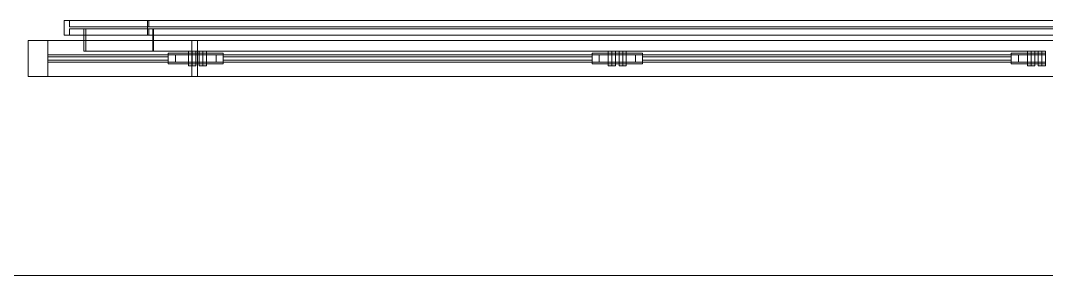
# Model space of a CAD drawing. Header units: millimetres. Extents: x 35540 to 832230, y -10956 to 416550.
# Drawn here: x 136416 to 139257, y 33857 to 34562 of the extents above; entities that cross this region are included whole.
import ezdxf

# ---------------------------------------------------------------- set-up
doc = ezdxf.new("R2010")
doc.units = ezdxf.units.MM
doc.layers.add('A-FLOR', color=192, linetype='Continuous', lineweight=5)
doc.layers.add('A-GENM', color=13, linetype='Continuous', lineweight=5)

# ---------------------------------------------------------------- blocks, each defined once
blk = doc.blocks.new('DLN_G_F STAIR RAILING - DLN_G_F STAIR RAILING-12831828-1_F U_F_A_')
at = {"layer": 'A-GENM'}
for p, q in [((-50, 2044.1), (-50, -1455.7)), ((-50, -1470.9), (-50, 2028.9)), ((50, -1455.7), (50, 2044.1)), ((50, 2028.9), (50, -1470.9)), ((-105, -1594.4), (-105, 1905.4)), ((-105, 1905.4), (-105, -1590.2)), ((-87.5, 1922), (-87.5, -1577.8)), ((-87.5, -1590.2), (-87.5, 1905.4)), ((-82.5, -1579.2), (-82.5, 1920.6)), ((-82.5, 1905.4), (-82.5, -1590.2)), ((-65, -1590.2), (-65, 1905.4)), ((-65, 1905.4), (-65, -1594.4)), ((-20, 872.9), (-20, 892.9)), ((-20, 892.9), (-20, 882.9)), ((20, 892.9), (-20, 892.9)), ((-20, 892.9), (20, 892.9)), ((-20, 872.9), (-20, 892.9)), ((-20, 892.9), (-20, 872.9)), ((-20, 882.9), (-20, 872.9)), ((-20, 882.9), (20, 882.9)), ((-15, 892.9), (-15, 872.9)), ((-15, 872.9), (-15, 892.9)), ((-15, 892.9), (-15, 872.9)), ((-15, 872.9), (-15, 892.9)), ((-10, 892.9), (-10, 872.9)), ((-10, 872.9), (-10, 892.9)), ((-10, 892.9), (-10, 872.9)), ((-10, 872.9), (-10, 892.9)), ((-10, 882.9), (10, 882.9)), ((10, 892.9), (10, 872.9)), ((10, 872.9), (10, 892.9)), ((10, 892.9), (10, 872.9)), ((10, 872.9), (10, 892.9)), ((15, 892.9), (15, 872.9)), ((15, 872.9), (15, 892.9)), ((15, 892.9), (15, 872.9)), ((15, 872.9), (15, 892.9)), ((20, 882.9), (20, 892.9)), ((20, 892.9), (20, 872.9)), ((20, 872.9), (20, 882.9)), ((-20, 872.9), (20, 872.9)), ((-20, 862.9), (-20, 872.9)), ((-20, 872.9), (-20, 862.9)), ((-20, 862.9), (-20, 852.9)), ((-20, 842.9), (-20, 862.9)), ((-20, 862.9), (20, 862.9)), ((-20, 842.9), (-20, 862.9)), ((-20, 862.9), (-20, 842.9)), ((-20, 852.9), (-20, 842.9)), ((20, 852.9), (-20, 852.9)), ((-15, 872.9), (-15, 862.9)), ((-15, 862.9), (-15, 872.9)), ((-15, 872.9), (-15, 862.9)), ((-15, 862.9), (-15, 872.9)), ((-15, 862.9), (-15, 842.9)), ((-15, 842.9), (-15, 862.9)), ((-15, 862.9), (-15, 842.9)), ((-15, 842.9), (-15, 862.9)), ((-10, 872.9), (-10, 862.9)), ((-10, 862.9), (-10, 872.9)), ((-10, 872.9), (-10, 862.9)), ((-10, 862.9), (-10, 872.9)), ((-10, 872.9), (10, 872.9)), ((-10, 862.9), (-10, 842.9)), ((-10, 842.9), (-10, 862.9)), ((-10, 862.9), (-10, 842.9)), ((-10, 842.9), (-10, 862.9)), ((10, 862.9), (-10, 862.9)), ((-10, 852.9), (10, 852.9)), ((10, 872.9), (10, 862.9)), ((10, 862.9), (10, 872.9)), ((10, 872.9), (10, 862.9)), ((10, 862.9), (10, 872.9)), ((10, 862.9), (10, 842.9)), ((10, 842.9), (10, 862.9)), ((10, 862.9), (10, 842.9)), ((10, 842.9), (10, 862.9)), ((15, 872.9), (15, 862.9)), ((15, 862.9), (15, 872.9)), ((15, 872.9), (15, 862.9)), ((15, 862.9), (15, 872.9)), ((15, 862.9), (15, 842.9)), ((15, 842.9), (15, 862.9)), ((15, 862.9), (15, 842.9)), ((15, 842.9), (15, 862.9)), ((20, 862.9), (20, 842.9)), ((20, 852.9), (20, 862.9)), ((20, 842.9), (20, 852.9)), ((-20, 842.9), (20, 842.9)), ((-20, 842.9), (20, 842.9)), ((-20, -268.1), (-20, 842.9)), ((-20, 842.9), (-20, -268.1)), ((-15, 842.9), (-15, 797.9)), ((-15, 797.9), (-15, 842.9)), ((-15, 842.9), (-15, 797.9)), ((-15, 797.9), (-15, 842.9)), ((-10, 842.9), (-10, 817.9)), ((-10, 817.9), (-10, 842.9)), ((-10, 842.9), (-10, 817.9)), ((-10, 817.9), (-10, 842.9)), ((10, 842.9), (10, 817.9)), ((10, 817.9), (10, 842.9)), ((10, 842.9), (10, 817.9)), ((10, 817.9), (10, 842.9)), ((15, 842.9), (15, 797.9)), ((15, 797.9), (15, 842.9)), ((15, 842.9), (15, 797.9)), ((15, 797.9), (15, 842.9)), ((-15, 797.9), (-10, 797.9)), ((-15, 797.9), (-10, 797.9)), ((-15, 797.9), (-10, 797.9)), ((-15, 797.9), (-10, 797.9)), ((-10, 817.9), (-10, 797.9)), ((-10, 797.9), (-10, 817.9)), ((-10, 817.9), (-10, 797.9)), ((-10, 797.9), (-10, 817.9)), ((-10, 817.9), (-10, 797.9)), ((-10, -243.1), (-10, 817.9)), ((10, 817.9), (-10, 817.9)), ((-10, 817.9), (10, 817.9)), ((-10, 797.9), (-10, -223.1)), ((-10, 797.9), (-10, -223.1)), ((-10, -223.1), (-10, 797.9)), ((-10, 797.9), (10, 797.9)), ((-5, -223.1), (-5, 797.9)), ((-5, 797.9), (-5, -223.1)), ((-5, 797.9), (5, 797.9)), ((-5, 797.9), (5, 797.9)), ((5, 797.9), (-5, 797.9)), ((5, -223.1), (5, 797.9)), ((5, 797.9), (5, -223.1)), ((10, 817.9), (10, 797.9)), ((10, 797.9), (10, 817.9)), ((10, 817.9), (10, 797.9)), ((10, 797.9), (10, 817.9)), ((10, 817.9), (10, -243.1)), ((10, 797.9), (10, 817.9)), ((10, 797.9), (15, 797.9)), ((10, 797.9), (15, 797.9)), ((10, 797.9), (15, 797.9)), ((10, 797.9), (15, 797.9)), ((10, -223.1), (10, 797.9)), ((10, 797.9), (10, -223.1)), ((10, -223.1), (10, 797.9)), ((-15, -223.1), (-15, -268.1)), ((-15, -268.1), (-15, -223.1)), ((-15, -223.1), (-15, -268.1)), ((-15, -268.1), (-15, -223.1)), ((-10, -223.1), (-15, -223.1)), ((-15, -223.1), (-10, -223.1)), ((-10, -223.1), (-15, -223.1)), ((-15, -223.1), (-10, -223.1)), ((-10, -223.1), (-10, -243.1)), ((-10, -243.1), (-10, -223.1)), ((-10, -223.1), (-10, -243.1)), ((-10, -243.1), (-10, -223.1)), ((-10, -223.1), (-10, -243.1)), ((10, -223.1), (-10, -223.1)), ((5, -223.1), (-5, -223.1)), ((-5, -223.1), (5, -223.1)), ((-5, -223.1), (5, -223.1)), ((10, -223.1), (10, -243.1)), ((10, -243.1), (10, -223.1)), ((10, -223.1), (10, -243.1)), ((10, -243.1), (10, -223.1)), ((15, -223.1), (10, -223.1)), ((10, -223.1), (15, -223.1)), ((15, -223.1), (10, -223.1)), ((10, -223.1), (15, -223.1)), ((10, -243.1), (10, -223.1)), ((15, -223.1), (15, -268.1)), ((15, -268.1), (15, -223.1)), ((15, -223.1), (15, -268.1)), ((15, -268.1), (15, -223.1)), ((-10, -243.1), (-10, -268.1)), ((-10, -268.1), (-10, -243.1)), ((-10, -243.1), (-10, -268.1)), ((-10, -268.1), (-10, -243.1)), ((10, -243.1), (-10, -243.1)), ((-10, -243.1), (10, -243.1)), ((10, -243.1), (10, -268.1)), ((10, -268.1), (10, -243.1)), ((10, -243.1), (10, -268.1)), ((10, -268.1), (10, -243.1)), ((-20, -288.1), (-20, -268.1)), ((-20, -268.1), (-20, -278.1)), ((20, -268.1), (-20, -268.1)), ((-20, -268.1), (20, -268.1)), ((-20, -288.1), (-20, -268.1)), ((-20, -268.1), (-20, -288.1)), ((-20, -278.1), (-20, -288.1)), ((-20, -278.1), (20, -278.1)), ((-15, -268.1), (-15, -288.1)), ((-15, -288.1), (-15, -268.1)), ((-15, -268.1), (-15, -288.1)), ((-15, -288.1), (-15, -268.1)), ((-10, -268.1), (-10, -288.1)), ((-10, -288.1), (-10, -268.1)), ((-10, -268.1), (-10, -288.1)), ((-10, -288.1), (-10, -268.1)), ((-10, -278.1), (10, -278.1)), ((10, -268.1), (10, -288.1)), ((10, -288.1), (10, -268.1)), ((10, -268.1), (10, -288.1)), ((10, -288.1), (10, -268.1)), ((15, -268.1), (15, -288.1)), ((15, -288.1), (15, -268.1)), ((15, -268.1), (15, -288.1)), ((15, -288.1), (15, -268.1)), ((20, -278.1), (20, -268.1)), ((20, -268.1), (20, -288.1)), ((20, -288.1), (20, -278.1)), ((-20, -288.1), (20, -288.1)), ((-20, -298.1), (-20, -288.1)), ((-20, -288.1), (-20, -298.1)), ((-20, -298.1), (-20, -308.1)), ((-20, -318.1), (-20, -298.1)), ((-20, -298.1), (20, -298.1)), ((-20, -318.1), (-20, -298.1)), ((-20, -298.1), (-20, -318.1)), ((-20, -308.1), (-20, -318.1)), ((20, -308.1), (-20, -308.1)), ((-15, -288.1), (-15, -298.1)), ((-15, -298.1), (-15, -288.1)), ((-15, -288.1), (-15, -298.1)), ((-15, -298.1), (-15, -288.1)), ((-15, -298.1), (-15, -318.1)), ((-15, -318.1), (-15, -298.1)), ((-15, -298.1), (-15, -318.1)), ((-15, -318.1), (-15, -298.1)), ((-10, -288.1), (-10, -298.1)), ((-10, -298.1), (-10, -288.1)), ((-10, -288.1), (-10, -298.1)), ((-10, -298.1), (-10, -288.1)), ((-10, -288.1), (10, -288.1)), ((-10, -298.1), (-10, -318.1)), ((-10, -318.1), (-10, -298.1)), ((-10, -298.1), (-10, -318.1)), ((-10, -318.1), (-10, -298.1)), ((10, -298.1), (-10, -298.1)), ((-10, -308.1), (10, -308.1)), ((10, -288.1), (10, -298.1)), ((10, -298.1), (10, -288.1)), ((10, -288.1), (10, -298.1)), ((10, -298.1), (10, -288.1)), ((10, -298.1), (10, -318.1)), ((10, -318.1), (10, -298.1)), ((10, -298.1), (10, -318.1)), ((10, -318.1), (10, -298.1)), ((15, -288.1), (15, -298.1)), ((15, -298.1), (15, -288.1)), ((15, -288.1), (15, -298.1)), ((15, -298.1), (15, -288.1)), ((15, -298.1), (15, -318.1)), ((15, -318.1), (15, -298.1)), ((15, -298.1), (15, -318.1)), ((15, -318.1), (15, -298.1)), ((20, -298.1), (20, -318.1)), ((20, -308.1), (20, -298.1)), ((20, -318.1), (20, -308.1)), ((-20, -318.1), (20, -318.1)), ((-20, -318.1), (20, -318.1)), ((-20, -1430.7), (-20, -318.1)), ((-20, -318.1), (-20, -1430.7)), ((-15, -318.1), (-15, -363.1)), ((-15, -363.1), (-15, -318.1)), ((-15, -318.1), (-15, -363.1)), ((-15, -363.1), (-15, -318.1)), ((-10, -318.1), (-10, -343.1)), ((-10, -343.1), (-10, -318.1)), ((-10, -318.1), (-10, -343.1)), ((-10, -343.1), (-10, -318.1)), ((10, -318.1), (10, -343.1)), ((10, -343.1), (10, -318.1)), ((10, -318.1), (10, -343.1)), ((10, -343.1), (10, -318.1)), ((15, -318.1), (15, -363.1)), ((15, -363.1), (15, -318.1)), ((15, -318.1), (15, -363.1)), ((15, -363.1), (15, -318.1)), ((-15, -363.1), (-10, -363.1)), ((-15, -363.1), (-10, -363.1)), ((-15, -363.1), (-10, -363.1)), ((-15, -363.1), (-10, -363.1)), ((-10, -343.1), (-10, -363.1)), ((-10, -363.1), (-10, -343.1)), ((-10, -343.1), (-10, -363.1)), ((-10, -363.1), (-10, -343.1)), ((-10, -343.1), (-10, -363.1)), ((-10, -1404.1), (-10, -343.1)), ((10, -343.1), (-10, -343.1)), ((-10, -343.1), (10, -343.1)), ((-10, -363.1), (-10, -1384.1)), ((-10, -1384.1), (-10, -363.1)), ((-10, -363.1), (-10, -1384.1)), ((-10, -363.1), (10, -363.1)), ((-5, -1384.1), (-5, -363.1)), ((-5, -363.1), (-5, -1384.1)), ((-5, -363.1), (5, -363.1)), ((-5, -363.1), (5, -363.1)), ((5, -363.1), (-5, -363.1)), ((5, -1384.1), (5, -363.1)), ((5, -363.1), (5, -1384.1)), ((10, -343.1), (10, -363.1)), ((10, -363.1), (10, -343.1)), ((10, -343.1), (10, -363.1)), ((10, -363.1), (10, -343.1)), ((10, -343.1), (10, -1404.1)), ((10, -363.1), (10, -343.1)), ((10, -363.1), (15, -363.1)), ((10, -363.1), (15, -363.1)), ((10, -363.1), (15, -363.1)), ((10, -363.1), (15, -363.1)), ((10, -1384.1), (10, -363.1)), ((10, -1384.1), (10, -363.1)), ((10, -363.1), (10, -1384.1)), ((-15, -1384.1), (-15, -1430.7)), ((-15, -1430.7), (-15, -1384.1)), ((-15, -1384.1), (-15, -1430.7)), ((-15, -1430.7), (-15, -1384.1)), ((-10, -1384.1), (-15, -1384.1)), ((-15, -1384.1), (-10, -1384.1)), ((-10, -1384.1), (-15, -1384.1)), ((-15, -1384.1), (-10, -1384.1)), ((-10, -1384.1), (-10, -1404.1)), ((-10, -1404.1), (-10, -1384.1)), ((-10, -1384.1), (-10, -1404.1)), ((-10, -1404.1), (-10, -1384.1)), ((-10, -1384.1), (-10, -1404.1)), ((-10, -1384.1), (10, -1384.1)), ((5, -1384.1), (-5, -1384.1)), ((-5, -1384.1), (5, -1384.1)), ((-5, -1384.1), (5, -1384.1)), ((10, -1384.1), (10, -1404.1)), ((10, -1404.1), (10, -1384.1)), ((10, -1384.1), (10, -1404.1)), ((10, -1404.1), (10, -1384.1)), ((15, -1384.1), (10, -1384.1)), ((10, -1384.1), (15, -1384.1)), ((15, -1384.1), (10, -1384.1)), ((10, -1384.1), (15, -1384.1)), ((10, -1404.1), (10, -1384.1)), ((15, -1384.1), (15, -1430.7)), ((15, -1430.7), (15, -1384.1)), ((15, -1384.1), (15, -1430.7)), ((15, -1430.7), (15, -1384.1)), ((-10, -1404.1), (-10, -1430.7)), ((-10, -1430.7), (-10, -1404.1)), ((-10, -1404.1), (-10, -1430.7)), ((-10, -1430.7), (-10, -1404.1)), ((10, -1404.1), (-10, -1404.1)), ((-10, -1404.1), (10, -1404.1)), ((10, -1404.1), (10, -1430.7)), ((10, -1430.7), (10, -1404.1)), ((10, -1404.1), (10, -1430.7)), ((10, -1430.7), (10, -1404.1)), ((-20, -1450.7), (-20, -1430.7)), ((-20, -1430.7), (-20, -1440.7)), ((20, -1430.7), (-20, -1430.7)), ((-20, -1430.7), (20, -1430.7)), ((-20, -1450.7), (-20, -1430.7)), ((-20, -1430.7), (-20, -1450.7)), ((-20, -1440.7), (-20, -1450.7)), ((-20, -1440.7), (20, -1440.7)), ((-15, -1430.7), (-15, -1450.7)), ((-15, -1450.7), (-15, -1430.7)), ((-15, -1430.7), (-15, -1450.7)), ((-15, -1450.7), (-15, -1430.7)), ((-10, -1430.7), (-10, -1450.7)), ((-10, -1450.7), (-10, -1430.7)), ((-10, -1430.7), (-10, -1450.7)), ((-10, -1450.7), (-10, -1430.7)), ((-10, -1440.7), (10, -1440.7)), ((10, -1430.7), (10, -1450.7)), ((10, -1450.7), (10, -1430.7)), ((10, -1430.7), (10, -1450.7)), ((10, -1450.7), (10, -1430.7)), ((15, -1430.7), (15, -1450.7)), ((15, -1450.7), (15, -1430.7)), ((15, -1430.7), (15, -1450.7)), ((15, -1450.7), (15, -1430.7)), ((20, -1440.7), (20, -1430.7)), ((20, -1430.7), (20, -1450.7)), ((20, -1450.7), (20, -1440.7)), ((-50, -1455.7), (-50, -1870)), ((50, -1455.7), (-50, -1455.7)), ((-50, -1470.9), (50, -1470.9)), ((-50, -1925), (-50, -1470.9)), ((-20, -1450.7), (20, -1450.7)), ((-20, -1460.7), (-20, -1450.7)), ((-20, -1450.7), (-20, -1460.7)), ((-20, -1460.7), (-20, -1470.7)), ((-20, -1480.7), (-20, -1460.7)), ((-20, -1460.7), (20, -1460.7)), ((-20, -1480.7), (-20, -1460.7)), ((-20, -1460.7), (-20, -1480.7)), ((20, -1470.7), (-20, -1470.7)), ((-20, -1470.9), (-20, -1480.7)), ((-15, -1450.7), (-15, -1460.7)), ((-15, -1460.7), (-15, -1450.7)), ((-15, -1450.7), (-15, -1460.7)), ((-15, -1460.7), (-15, -1450.7)), ((-15, -1460.7), (-15, -1480.7)), ((-15, -1480.7), (-15, -1460.7)), ((-15, -1460.7), (-15, -1480.7)), ((-15, -1480.7), (-15, -1460.7)), ((-10, -1450.7), (-10, -1460.7)), ((-10, -1460.7), (-10, -1450.7)), ((-10, -1450.7), (-10, -1460.7)), ((-10, -1460.7), (-10, -1450.7)), ((-10, -1450.7), (10, -1450.7)), ((-10, -1460.7), (-10, -1480.7)), ((-10, -1480.7), (-10, -1460.7)), ((-10, -1460.7), (-10, -1480.7)), ((-10, -1480.7), (-10, -1460.7)), ((10, -1460.7), (-10, -1460.7)), ((-10, -1470.7), (10, -1470.7)), ((10, -1450.7), (10, -1460.7)), ((10, -1460.7), (10, -1450.7)), ((10, -1450.7), (10, -1460.7)), ((10, -1460.7), (10, -1450.7)), ((10, -1460.7), (10, -1480.7)), ((10, -1480.7), (10, -1460.7)), ((10, -1460.7), (10, -1480.7)), ((10, -1480.7), (10, -1460.7)), ((15, -1450.7), (15, -1460.7)), ((15, -1460.7), (15, -1450.7)), ((15, -1450.7), (15, -1460.7)), ((15, -1460.7), (15, -1450.7)), ((15, -1460.7), (15, -1480.7)), ((15, -1480.7), (15, -1460.7)), ((15, -1460.7), (15, -1480.7)), ((15, -1480.7), (15, -1460.7)), ((20, -1460.7), (20, -1480.7)), ((20, -1470.7), (20, -1460.7)), ((20, -1480.7), (20, -1470.9)), ((50, -1870), (50, -1455.7)), ((50, -1470.9), (50, -1925)), ((20, -1480.7), (-20, -1480.7)), ((-20, -1480.7), (20, -1480.7)), ((-20, -1577.8), (-20, -1480.7)), ((-20, -1480.7), (-20, -1579.2)), ((-15, -1480.7), (-15, -1536.6)), ((-15, -1536.6), (-15, -1480.7)), ((-15, -1480.7), (-15, -1536.6)), ((-15, -1536.6), (-15, -1480.7)), ((-10, -1480.7), (-10, -1516.6)), ((-10, -1516.6), (-10, -1480.7)), ((-10, -1480.7), (-10, -1516.6)), ((-10, -1516.6), (-10, -1480.7)), ((10, -1480.7), (10, -1516.6)), ((10, -1516.6), (10, -1480.7)), ((10, -1480.7), (10, -1516.6)), ((10, -1516.6), (10, -1480.7)), ((15, -1480.7), (15, -1536.6)), ((15, -1536.6), (15, -1480.7)), ((15, -1480.7), (15, -1536.6)), ((15, -1536.6), (15, -1480.7)), ((-10, -1516.6), (-10, -1536.6)), ((-10, -1536.6), (-10, -1516.6)), ((-10, -1516.6), (-10, -1536.6)), ((-10, -1536.6), (-10, -1516.6)), ((-10, -1870), (-10, -1516.6)), ((-10, -1516.6), (-10, -1536.6)), ((-10, -1516.6), (10, -1516.6)), ((-10, -1516.6), (10, -1516.6)), ((10, -1516.6), (10, -1536.6)), ((10, -1536.6), (10, -1516.6)), ((10, -1516.6), (10, -1536.6)), ((10, -1536.6), (10, -1516.6)), ((10, -1536.6), (10, -1516.6)), ((10, -1516.6), (10, -1870)), ((-15, -1536.6), (-10, -1536.6)), ((-15, -1536.6), (-10, -1536.6)), ((-15, -1536.6), (-10, -1536.6)), ((-15, -1536.6), (-10, -1536.6)), ((-10, -1536.6), (-10, -1870)), ((-10, -1536.6), (-10, -1870)), ((-10, -1870), (-10, -1536.6)), ((10, -1536.6), (-10, -1536.6)), ((-5, -1870), (-5, -1536.6)), ((-5, -1536.6), (-5, -1870)), ((-5, -1536.6), (5, -1536.6)), ((-5, -1536.6), (5, -1536.6)), ((-5, -1536.6), (5, -1536.6)), ((5, -1870), (5, -1536.6)), ((5, -1536.6), (5, -1870)), ((10, -1536.6), (15, -1536.6)), ((10, -1536.6), (15, -1536.6)), ((10, -1536.6), (15, -1536.6)), ((10, -1536.6), (15, -1536.6)), ((10, -1536.6), (10, -1870)), ((10, -1870), (10, -1536.6)), ((10, -1870), (10, -1536.6)), ((-105, -1590.2), (-87.5, -1590.2)), ((-87.5, -1577.8), (-87.5, -1765)), ((-82.5, -1577.8), (-65, -1577.8)), ((-82.5, -1770), (-82.5, -1579.2)), ((-65, -1579.2), (-82.5, -1579.2)), ((-82.5, -1590.2), (-65, -1590.2)), ((-65, -1577.8), (-50, -1577.8)), ((-50, -1579.2), (-65, -1579.2)), ((-50, -1577.8), (-20, -1577.8)), ((-20, -1579.2), (-50, -1579.2)), ((-20, -1765), (-20, -1579.2)), ((-20, -1579.2), (-20, -1770)), ((-105, -1825), (-105, -1594.4)), ((-105, -1594.4), (-105, -1810)), ((-65, -1594.4), (-105, -1594.4)), ((-87.5, -1810), (-87.5, -1594.4)), ((-82.5, -1594.4), (-82.5, -1810)), ((-65, -1810), (-65, -1594.4)), ((-65, -1594.4), (-65, -1825)), ((-87.5, -1810), (-87.5, -1765)), ((-82.5, -1765), (-65, -1765)), ((-82.5, -1765), (-65, -1765)), ((-65, -1770), (-82.5, -1770)), ((-82.5, -1770), (-82.5, -1810)), ((-65, -1770), (-82.5, -1770)), ((-65, -1765), (-50, -1765)), ((-65, -1765), (-50, -1765)), ((-50, -1770), (-65, -1770)), ((-50, -1770), (-65, -1770)), ((-50, -1765), (-20, -1765)), ((-50, -1765), (-20, -1765)), ((-20, -1770), (-50, -1770)), ((-20, -1770), (-50, -1770)), ((-20, -1765), (-20, -1770)), ((-105, -1825), (-105, -1810)), ((-105, -1810), (-87.5, -1810)), ((-105, -1810), (-87.5, -1810)), ((-82.5, -1810), (-65, -1810)), ((-82.5, -1810), (-65, -1810)), ((-65, -1810), (-65, -1825)), ((-65, -1825), (-105, -1825)), ((-65, -1825), (-105, -1825)), ((-50, -1925), (-50, -1870)), ((-50, -1870), (-10, -1870)), ((50, -1870), (-50, -1870)), ((-10, -1870), (10, -1870)), ((-10, -1870), (10, -1870)), ((5, -1870), (-5, -1870)), ((-5, -1870), (5, -1870)), ((-5, -1870), (5, -1870)), ((-5, -1870), (5, -1870)), ((-5, -1870), (5, -1870)), ((10, -1870), (50, -1870)), ((50, -1870), (50, -1925)), ((50, -1925), (-50, -1925)), ((-50, -1925), (50, -1925))]:
    blk.add_line(p, q, dxfattribs=at)

msp = doc.modelspace()

# ---------------------------------------------------------------- linework, layer by layer
at = {"layer": 'A-FLOR'}
msp.add_line((148939.6, 33857.5), (126537, 33857.5), dxfattribs=at)

# ---------------------------------------------------------------- block references
at = {"layer": 'A-GENM', "rotation": 270.0000000000002}
msp.add_blockref('DLN_G_F STAIR RAILING - DLN_G_F STAIR RAILING-12831828-1_F U_F_A_', (138361.6, 34457.5), dxfattribs=at)

doc.saveas('drawing.dxf')
